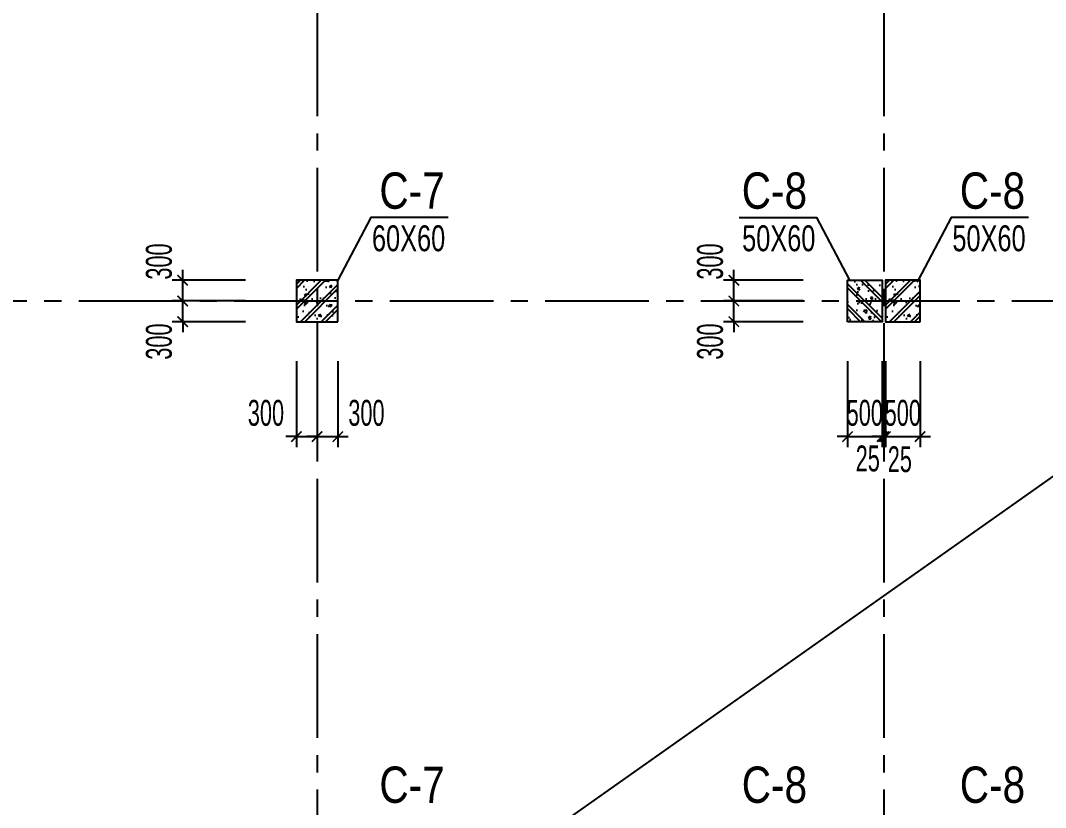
# Model space of a CAD drawing. Extents: x 1719887 to 1865417, y -150890 to 59748.
# Drawn here: x 1774529 to 1789360, y 1309 to 12701 of the extents above; entities that cross this region are included whole.
import ezdxf
from ezdxf.enums import TextEntityAlignment as Align

# ---------------------------------------------------------------- set-up
doc = ezdxf.new("R2010")
doc.units = 0
doc.header["$LTSCALE"] = 1000
doc.header["$MEASUREMENT"] = 0
doc.header["$PDMODE"] = 3
doc.linetypes.add('CENTER2', pattern=[1.125, 0.75, -0.125, 0.125, -0.125])
doc.layers.get('0').update_dxf_attribs({"linetype": 'CONTINUOUS'})
doc.layers.get('Defpoints').update_dxf_attribs({"linetype": 'CONTINUOUS'})
for name, color, linetype in [('CDC.01.AXIS', 160, 'CENTER2'), ('CDC.02.DIM', 1, 'CONTINUOUS'), ('CDC.05.STEEL', 4, 'CONTINUOUS'), ('CDC.06.TEXT', 2, 'CONTINUOUS'), ('CDC.10.HATCH', 9, 'CONTINUOUS'), ('CDC.11.NOTE', 8, 'CONTINUOUS')]:
    doc.layers.add(name, color=color, linetype=linetype)
doc.layers.add('KCS_Plotter', color=11, linetype='CONTINUOUS', plot=False)
doc.styles.add('ARIAL', font='arial.ttf', dxfattribs={"width": 0.6})
doc.dimstyles.new('D150', dxfattribs={"dimscale": 150, "dimtxt": 2.5, "dimasz": 1, "dimexe": 1, "dimexo": 0, "dimgap": 1, "dimtad": 1, "dimdec": 0, "dimdsep": 46, "dimtxsty": 'ARIAL', "dimblk": 'ARCHTICK', "dimcen": 1, "dimdle": 1, "dimclrd": 1, "dimclre": 1, "dimclrt": 2, "dimadec": 0, "dimazin": 0, "dimtfac": 0.00072, "dimtdec": 0, "dimtix": 1, "dimtmove": 2, "dimatfit": 3, "dimldrblk": 'ARCHTICK', "dimfxl": 1, "dimtolj": 1, "dimlwd": -1, "dimlwe": -1, "dimarcsym": 0})

# ---------------------------------------------------------------- blocks, each defined once
blk = doc.blocks.new('TH1')
at = {"layer": 'CDC.10.HATCH'}
h = blk.add_hatch(dxfattribs=at)
h.set_pattern_fill('CHAU-01', color=256, scale=50, angle=270, style=0, pattern_type=2)
h.set_pattern_definition([(40, (32523.4, 219573.62), (-31.376067, 358.63009), [37.5, -412.5]), (95, (32523.4, 219573.6), (376.09607, -69.37567), [30, -330]), (349.5486, (32520.8, 219603.5), (344.71977, 289.25469), [31.870095, -350.571056]), (43.8158, (32623.4, 219573.6), (-82.75951, 533.62052), [56.25, -618.75]), (353.3644, (32616.5, 219618.1), (487.05894, 467.33135), [47.80514, -525.8565]), (98.8158, (32623.4, 219573.6), (487.0593, 467.33097), [45, -495]), (69, (32598.4, 219623.62), (-201.309445, 298.453526), [37.5, -412.5]), (124, (32598.4, 219623.6), (362.57502, 121.657666), [30, -330]), (18.5486, (32581.63, 219648.5), (161.26525, 420.111314), [31.870095, -350.571056]), (52.5, (32523.41, 219573.62), (166.446927, 6.079928), [0, -326, 0, -335, 0, -331.25]), (82.5, (32523.41, 219573.62), (197.205856, 131.534769), [0, -191, 0, -318.5, 0, -126.25]), (122.5, (32523.41, 219462.12), (-11.277436, 266.911218), [0, -125, 0, -390, 0, -517.5]), (132.5, (32523.4, 219412.12), (50.05249, 291.593085), [0, -162.5, 0, -259, 0, -367.5]), (45, (32523.4, 219573.62), (150.26019, -150.26019), []), (45, (32584.66, 219573.62), (150.26019, -150.26019), [])])
h.paths.add_polyline_path([(1781880, -87148), (1781280, -87148), (1781280, -87748), (1781880, -87748)])
h = blk.add_hatch(dxfattribs=at)
h.set_pattern_fill('CHAU-01', color=256, scale=50, angle=270, style=0, pattern_type=2)
h.set_pattern_definition([(140, (3538511.06, 219573.62), (31.376067, 358.63009), [37.5, -412.5]), (85, (3538511.06, 219573.6), (-376.09607, -69.37567), [30, -330]), (190.4514, (3538513.67, 219603.5), (-344.71977, 289.25469), [31.870095, -350.571056]), (136.1842, (3538411.06, 219573.6), (82.75951, 533.62052), [56.25, -618.75]), (186.6356, (3538417.96, 219618.1), (-487.05894, 467.33135), [47.80514, -525.8565]), (81.1842, (3538411.06, 219573.6), (-487.0593, 467.33097), [45, -495]), (111, (3538436.06, 219623.62), (201.309445, 298.453526), [37.5, -412.5]), (56, (3538436.06, 219623.6), (-362.57502, 121.657666), [30, -330]), (161.4514, (3538452.83, 219648.5), (-161.26525, 420.111314), [31.870095, -350.571056]), (127.5, (3538511.06, 219573.62), (-166.446927, 6.079928), [0, -326, 0, -335, 0, -331.25]), (97.5, (3538511.06, 219573.62), (-197.205856, 131.534769), [0, -191, 0, -318.5, 0, -126.25]), (57.5, (3538511.06, 219462.12), (11.277436, 266.911218), [0, -125, 0, -390, 0, -517.5]), (47.5, (3538511.06, 219412.12), (-50.05249, 291.593085), [0, -162.5, 0, -259, 0, -367.5]), (135, (3538511.06, 219573.62), (-150.26019, -150.26019), []), (135, (3538449.8, 219573.62), (-150.26019, -150.26019), [])])
h.paths.add_polyline_path([(1789255, -87148), (1789255, -87748), (1789755, -87748), (1789755, -87148)])
h = blk.add_hatch(dxfattribs=at)
h.set_pattern_fill('CHAU-01', color=256, scale=50, angle=270, style=0, pattern_type=2)
h.set_pattern_definition([(40, (41048.4, 219573.62), (-31.376067, 358.63009), [37.5, -412.5]), (95, (41048.4, 219573.6), (376.09607, -69.37567), [30, -330]), (349.5486, (41045.8, 219603.5), (344.71977, 289.25469), [31.870095, -350.571056]), (43.8158, (41148.4, 219573.6), (-82.75951, 533.62052), [56.25, -618.75]), (353.3644, (41141.5, 219618.1), (487.05894, 467.33135), [47.80514, -525.8565]), (98.8158, (41148.4, 219573.6), (487.0593, 467.33097), [45, -495]), (69, (41123.4, 219623.62), (-201.309445, 298.453526), [37.5, -412.5]), (124, (41123.4, 219623.6), (362.57502, 121.657666), [30, -330]), (18.5486, (41106.63, 219648.5), (161.26525, 420.111314), [31.870095, -350.571056]), (52.5, (41048.41, 219573.62), (166.446927, 6.079928), [0, -326, 0, -335, 0, -331.25]), (82.5, (41048.41, 219573.62), (197.205856, 131.534769), [0, -191, 0, -318.5, 0, -126.25]), (122.5, (41048.41, 219462.12), (-11.277436, 266.911218), [0, -125, 0, -390, 0, -517.5]), (132.5, (41048.4, 219412.12), (50.05249, 291.593085), [0, -162.5, 0, -259, 0, -367.5]), (45, (41048.4, 219573.62), (150.26019, -150.26019), []), (45, (41109.66, 219573.62), (150.26019, -150.26019), [])])
h.paths.add_polyline_path([(1790305, -87148), (1790305, -87748), (1789805, -87748), (1789805, -87148)])
at = {"layer": 'CDC.01.AXIS', "ltscale": 2}
for p, q in [((1781580, -63021), (1781580, -119734)), ((1789780, -63021), (1789780, -119734)), ((1733131, -87448), (1840145, -87448))]:
    blk.add_line(p, q, dxfattribs=at)
at = {"layer": 'CDC.05.STEEL', "ltscale": 2000}
for points in [[(1781880, -87748), (1781880, -87148), (1781280, -87148), (1781280, -87748)], [(1789255, -87748), (1789255, -87148), (1789755, -87148), (1789755, -87748)], [(1790305, -87748), (1790305, -87148), (1789805, -87148), (1789805, -87748)]]:
    blk.add_lwpolyline(points, close=True, dxfattribs=at)
blk = doc.blocks.new('_ARCHTICK')
at = {"color": 0, "linetype": 'ByBlock', "const_width": 0.15}
blk.add_lwpolyline([(-0.5, -0.5), (0.5, 0.5)], dxfattribs=at)
blk = doc.blocks.new('*D535')
at = {"layer": 'CDC.02.DIM', "color": 1, "transparency": 16777216}
for p, q in [((1778520, 7768), (1778520, 6527)), ((1778820, 7768), (1778820, 6527)), ((1778520, 6677), (1778370, 6677)), ((1778520, 6677), (1778820, 6677)), ((1778820, 6677), (1778970, 6677))]:
    blk.add_line(p, q, dxfattribs=at)
at = {"layer": 'Defpoints', "color": 0, "transparency": 16777216}
for p in [(1778520, 7768), (1778820, 7768), (1778820, 6677)]:
    blk.add_point(p, dxfattribs=at)
at = {"layer": 'CDC.02.DIM', "color": 1, "transparency": 16777216, "xscale": 150, "yscale": 150, "zscale": 150}
blk.add_blockref('_ARCHTICK', (1778520, 6677), dxfattribs=at)
at = {"layer": 'CDC.02.DIM', "color": 1, "transparency": 16777216, "xscale": 150, "yscale": 150, "zscale": 150, "rotation": 180}
blk.add_blockref('_ARCHTICK', (1778820, 6677), dxfattribs=at)
at = {"layer": 'CDC.02.DIM', "color": 2, "transparency": 16777216, "insert": (1778080, 7019), "char_height": 375, "attachment_point": 5, "style": 'ARIAL'}
blk.add_mtext('\\A1;300', dxfattribs=at)
blk = doc.blocks.new('*D536')
at = {"layer": 'CDC.02.DIM', "color": 1, "transparency": 16777216}
for p, q in [((1778820, 7768), (1778820, 6527)), ((1779120, 7768), (1779120, 6527)), ((1778820, 6677), (1778670, 6677)), ((1778820, 6677), (1779120, 6677)), ((1779120, 6677), (1779270, 6677))]:
    blk.add_line(p, q, dxfattribs=at)
at = {"layer": 'Defpoints', "color": 0, "transparency": 16777216}
for p in [(1778820, 7768), (1779120, 7768), (1779120, 6677)]:
    blk.add_point(p, dxfattribs=at)
at = {"layer": 'CDC.02.DIM', "color": 1, "transparency": 16777216, "xscale": 150, "yscale": 150, "zscale": 150}
blk.add_blockref('_ARCHTICK', (1778820, 6677), dxfattribs=at)
at = {"layer": 'CDC.02.DIM', "color": 1, "transparency": 16777216, "xscale": 150, "yscale": 150, "zscale": 150, "rotation": 180}
blk.add_blockref('_ARCHTICK', (1779120, 6677), dxfattribs=at)
at = {"layer": 'CDC.02.DIM', "color": 2, "transparency": 16777216, "insert": (1779534, 7019), "char_height": 375, "attachment_point": 5, "style": 'ARIAL'}
blk.add_mtext('\\A1;300', dxfattribs=at)
blk = doc.blocks.new('*D555')
at = {"layer": 'CDC.02.DIM', "color": 1, "transparency": 16777216}
for p, q in [((1786495, 7768), (1786495, 6527)), ((1786995, 7768), (1786995, 6527)), ((1786495, 6677), (1786345, 6677)), ((1786495, 6677), (1786995, 6677)), ((1786995, 6677), (1787145, 6677))]:
    blk.add_line(p, q, dxfattribs=at)
at = {"layer": 'Defpoints', "color": 0, "transparency": 16777216}
for p in [(1786495, 7768), (1786995, 7768), (1786995, 6677)]:
    blk.add_point(p, dxfattribs=at)
at = {"layer": 'CDC.02.DIM', "color": 1, "transparency": 16777216, "xscale": 150, "yscale": 150, "zscale": 150}
blk.add_blockref('_ARCHTICK', (1786495, 6677), dxfattribs=at)
at = {"layer": 'CDC.02.DIM', "color": 1, "transparency": 16777216, "xscale": 150, "yscale": 150, "zscale": 150, "rotation": 180}
blk.add_blockref('_ARCHTICK', (1786995, 6677), dxfattribs=at)
at = {"layer": 'CDC.02.DIM', "color": 2, "transparency": 16777216, "insert": (1786745, 7019), "char_height": 375, "attachment_point": 5, "style": 'ARIAL'}
blk.add_mtext('\\A1;500', dxfattribs=at)
blk = doc.blocks.new('*D556')
at = {"layer": 'CDC.02.DIM', "color": 1, "transparency": 16777216}
for p, q in [((1786995, 7768), (1786995, 6527)), ((1787020, 7768), (1787020, 6527)), ((1786995, 6677), (1786845, 6677)), ((1786995, 6677), (1787020, 6677)), ((1787020, 6677), (1787170, 6677))]:
    blk.add_line(p, q, dxfattribs=at)
at = {"layer": 'Defpoints', "color": 0, "transparency": 16777216}
for p in [(1786995, 7768), (1787020, 7768), (1787020, 6677)]:
    blk.add_point(p, dxfattribs=at)
at = {"layer": 'CDC.02.DIM', "color": 1, "transparency": 16777216, "xscale": 150, "yscale": 150, "zscale": 150}
blk.add_blockref('_ARCHTICK', (1786995, 6677), dxfattribs=at)
at = {"layer": 'CDC.02.DIM', "color": 1, "transparency": 16777216, "xscale": 150, "yscale": 150, "zscale": 150, "rotation": 180}
blk.add_blockref('_ARCHTICK', (1787020, 6677), dxfattribs=at)
at = {"layer": 'CDC.02.DIM', "color": 2, "transparency": 16777216, "insert": (1786788, 6359), "char_height": 375, "attachment_point": 5, "style": 'ARIAL'}
blk.add_mtext('\\A1;25', dxfattribs=at)
blk = doc.blocks.new('*D557')
at = {"layer": 'CDC.02.DIM', "color": 1, "transparency": 16777216}
for p, q in [((1787020, 7768), (1787020, 6527)), ((1787045, 7768), (1787045, 6527)), ((1787020, 6677), (1786870, 6677)), ((1787045, 6677), (1787020, 6677)), ((1787045, 6677), (1787195, 6677))]:
    blk.add_line(p, q, dxfattribs=at)
at = {"layer": 'Defpoints', "color": 0, "transparency": 16777216}
for p in [(1787020, 7768), (1787045, 7768), (1787020, 6677)]:
    blk.add_point(p, dxfattribs=at)
at = {"layer": 'CDC.02.DIM', "color": 1, "transparency": 16777216, "xscale": 150, "yscale": 150, "zscale": 150}
blk.add_blockref('_ARCHTICK', (1787020, 6677), dxfattribs=at)
at = {"layer": 'CDC.02.DIM', "color": 1, "transparency": 16777216, "xscale": 150, "yscale": 150, "zscale": 150, "rotation": 180}
blk.add_blockref('_ARCHTICK', (1787045, 6677), dxfattribs=at)
at = {"layer": 'CDC.02.DIM', "color": 2, "transparency": 16777216, "insert": (1787252, 6348), "char_height": 375, "attachment_point": 5, "style": 'ARIAL'}
blk.add_mtext('\\A1;25', dxfattribs=at)
blk = doc.blocks.new('*D558')
at = {"layer": 'CDC.02.DIM', "color": 1, "transparency": 16777216}
for p, q in [((1787045, 7768), (1787045, 6527)), ((1787545, 7768), (1787545, 6527)), ((1787045, 6677), (1786895, 6677)), ((1787045, 6677), (1787545, 6677)), ((1787545, 6677), (1787695, 6677))]:
    blk.add_line(p, q, dxfattribs=at)
at = {"layer": 'Defpoints', "color": 0, "transparency": 16777216}
for p in [(1787045, 7768), (1787545, 7768), (1787545, 6677)]:
    blk.add_point(p, dxfattribs=at)
at = {"layer": 'CDC.02.DIM', "color": 1, "transparency": 16777216, "xscale": 150, "yscale": 150, "zscale": 150}
blk.add_blockref('_ARCHTICK', (1787045, 6677), dxfattribs=at)
at = {"layer": 'CDC.02.DIM', "color": 1, "transparency": 16777216, "xscale": 150, "yscale": 150, "zscale": 150, "rotation": 180}
blk.add_blockref('_ARCHTICK', (1787545, 6677), dxfattribs=at)
at = {"layer": 'CDC.02.DIM', "color": 2, "transparency": 16777216, "insert": (1787295, 7019), "char_height": 375, "attachment_point": 5, "style": 'ARIAL'}
blk.add_mtext('\\A1;500', dxfattribs=at)
blk = doc.blocks.new('*D942')
at = {"layer": 'CDC.02.DIM', "color": 1, "transparency": 16777216}
for p, q in [((1776875, 8641), (1776875, 8791)), ((1777783, 8641), (1776725, 8641)), ((1776875, 8341), (1776875, 8641)), ((1777783, 8341), (1776725, 8341)), ((1776875, 8341), (1776875, 8191))]:
    blk.add_line(p, q, dxfattribs=at)
at = {"layer": 'Defpoints', "color": 0, "transparency": 16777216}
for p in [(1776875, 8641), (1777783, 8641), (1777783, 8341)]:
    blk.add_point(p, dxfattribs=at)
at = {"layer": 'CDC.02.DIM', "color": 1, "transparency": 16777216, "xscale": 150, "yscale": 150, "zscale": 150}
for p, rotation in [((1776875, 8641), 270), ((1776875, 8341), 90)]:
    blk.add_blockref('_ARCHTICK', p, dxfattribs=dict(at, rotation=rotation))
at = {"layer": 'CDC.02.DIM', "color": 2, "transparency": 16777216, "insert": (1776533, 8053), "char_height": 375, "attachment_point": 5, "rotation": 90, "style": 'ARIAL'}
blk.add_mtext('\\A1;300', dxfattribs=at)
blk = doc.blocks.new('*D943')
at = {"layer": 'CDC.02.DIM', "color": 1, "transparency": 16777216}
for p, q in [((1776875, 8491), (1776875, 9091)), ((1777783, 8941), (1776725, 8941)), ((1777783, 8641), (1776725, 8641))]:
    blk.add_line(p, q, dxfattribs=at)
at = {"layer": 'Defpoints', "color": 0, "transparency": 16777216}
for p in [(1776875, 8941), (1777783, 8941), (1777783, 8641)]:
    blk.add_point(p, dxfattribs=at)
at = {"layer": 'CDC.02.DIM', "color": 1, "transparency": 16777216, "xscale": 150, "yscale": 150, "zscale": 150}
for p, rotation in [((1776875, 8941), 90), ((1776875, 8641), 270)]:
    blk.add_blockref('_ARCHTICK', p, dxfattribs=dict(at, rotation=rotation))
at = {"layer": 'CDC.02.DIM', "color": 2, "transparency": 16777216, "insert": (1776533, 9212), "char_height": 375, "attachment_point": 5, "rotation": 90, "style": 'ARIAL'}
blk.add_mtext('\\A1;300', dxfattribs=at)
blk = doc.blocks.new('*D949')
at = {"layer": 'CDC.02.DIM', "color": 1, "transparency": 16777216}
for p, q in [((1784850, 8641), (1784850, 8791)), ((1785852, 8641), (1784700, 8641)), ((1784850, 8341), (1784850, 8641)), ((1785852, 8341), (1784700, 8341)), ((1784850, 8341), (1784850, 8191))]:
    blk.add_line(p, q, dxfattribs=at)
at = {"layer": 'Defpoints', "color": 0, "transparency": 16777216}
for p in [(1784850, 8641), (1785852, 8641), (1785852, 8341)]:
    blk.add_point(p, dxfattribs=at)
at = {"layer": 'CDC.02.DIM', "color": 1, "transparency": 16777216, "xscale": 150, "yscale": 150, "zscale": 150}
for p, rotation in [((1784850, 8641), 270), ((1784850, 8341), 90)]:
    blk.add_blockref('_ARCHTICK', p, dxfattribs=dict(at, rotation=rotation))
at = {"layer": 'CDC.02.DIM', "color": 2, "transparency": 16777216, "insert": (1784508, 8053), "char_height": 375, "attachment_point": 5, "rotation": 90, "style": 'ARIAL'}
blk.add_mtext('\\A1;300', dxfattribs=at)
blk = doc.blocks.new('*D950')
at = {"layer": 'CDC.02.DIM', "color": 1, "transparency": 16777216}
for p, q in [((1784850, 8491), (1784850, 9091)), ((1785852, 8941), (1784700, 8941)), ((1785852, 8641), (1784700, 8641))]:
    blk.add_line(p, q, dxfattribs=at)
at = {"layer": 'Defpoints', "color": 0, "transparency": 16777216}
for p in [(1784850, 8941), (1785852, 8941), (1785852, 8641)]:
    blk.add_point(p, dxfattribs=at)
at = {"layer": 'CDC.02.DIM', "color": 1, "transparency": 16777216, "xscale": 150, "yscale": 150, "zscale": 150}
for p, rotation in [((1784850, 8941), 90), ((1784850, 8641), 270)]:
    blk.add_blockref('_ARCHTICK', p, dxfattribs=dict(at, rotation=rotation))
at = {"layer": 'CDC.02.DIM', "color": 2, "transparency": 16777216, "insert": (1784508, 9212), "char_height": 375, "attachment_point": 5, "rotation": 90, "style": 'ARIAL'}
blk.add_mtext('\\A1;300', dxfattribs=at)

msp = doc.modelspace()

# ---------------------------------------------------------------- linework, layer by layer
at = {"layer": 'CDC.11.NOTE'}
for points in [[(1780717, 9848.4), (1779596.1, 9848.4), (1779120.2, 8940.9)], [(1784925, 9848.5), (1786045.9, 9848.5), (1786521.9, 8941)], [(1789115.3, 9848.5), (1787994.4, 9848.5), (1787518.5, 8941)]]:
    msp.add_lwpolyline(points, dxfattribs=at)
at = {"layer": 'KCS_Plotter'}
msp.add_line((1865416.7, 59748.5), (1719886.7, -43039.7), dxfattribs=at)

# ---------------------------------------------------------------- block references
at = {"layer": 'CDC.10.HATCH'}
msp.add_blockref('TH1', (-2759.9, 96088.6), dxfattribs=at)

# ---------------------------------------------------------------- texts
at = {"layer": 'CDC.06.TEXT', "style": 'ARIAL'}
for s, height, width, p in [('C-7', 525, 0.8, (1780194, 10238.5)), ('C-8', 525, 0.8, (1785437.2, 10238.6)), ('C-8', 525, 0.8, (1788592.3, 10238.6)), ('60X60', 375, 0.7, (1780144, 9548.3)), ('50X60', 375, 0.7, (1785500.3, 9548.4)), ('50X60', 375, 0.7, (1788542.3, 9548.4)), ('C-7', 525, 0.8, (1780194, 1638.5)), ('C-8', 525, 0.8, (1785437.2, 1638.6)), ('C-8', 525, 0.8, (1788592.3, 1638.6))]:
    msp.add_text(s, height=height, dxfattribs=dict(at, width=width)).set_placement(p, align=Align.MIDDLE_CENTER)

# ---------------------------------------------------------------- dimensions: what is measured, and where the dimension line sits
at = {"layer": 'CDC.02.DIM'}
for base, p1, p2, picture, middle in [((1776874.9, 8940.9), (1777782.7, 8640.9), (1777782.7, 8940.9), '*D943', (1776533.3, 9212.4)), ((1784849.9, 8940.9), (1785852.1, 8640.9), (1785852.1, 8940.9), '*D950', (1784508.3, 9212.4)), ((1776874.9, 8640.9), (1777782.7, 8340.9), (1777782.7, 8640.9), '*D942', (1776533.3, 8053.2)), ((1784849.9, 8640.9), (1785852.1, 8340.9), (1785852.1, 8640.9), '*D949', (1784508.3, 8053.2))]:
    dim = msp.add_linear_dim(base=base, p1=p1, p2=p2, angle=270, dimstyle='D150', dxfattribs=at)
    dim.commit()
    dim.dimension.update_dxf_attribs({"geometry": picture, "text_midpoint": middle, "dimtype": 160})
for base, p1, p2, picture, middle in [((1778819.9, 6677.2), (1778519.9, 7768.1), (1778819.9, 7768.1), '*D535', (1778080.1, 7018.8)), ((1779119.9, 6677.2), (1778819.9, 7768.1), (1779119.9, 7768.1), '*D536', (1779533.7, 7018.8)), ((1787019.9, 6677.2), (1786994.9, 7768.1), (1787019.9, 7768.1), '*D556', (1786788, 6359.1)), ((1787019.9, 6677.2), (1787044.9, 7768.1), (1787019.9, 7768.1), '*D557', (1787252, 6348.1))]:
    dim = msp.add_linear_dim(base=base, p1=p1, p2=p2, dimstyle='D150', dxfattribs=at)
    dim.commit()
    dim.dimension.update_dxf_attribs({"geometry": picture, "text_midpoint": middle, "dimtype": 160})
for base, p1, p2, picture, middle in [((1786994.9, 6677.2), (1786494.9, 7768.1), (1786994.9, 7768.1), '*D555', (1786744.9, 7018.7)), ((1787544.9, 6677.2), (1787044.9, 7768.1), (1787544.9, 7768.1), '*D558', (1787294.9, 7018.7))]:
    dim = msp.add_linear_dim(base=base, p1=p1, p2=p2, dimstyle='D150', dxfattribs=at)
    dim.commit()
    dim.dimension.update_dxf_attribs({"geometry": picture, "text_midpoint": middle})

doc.saveas('drawing.dxf')
